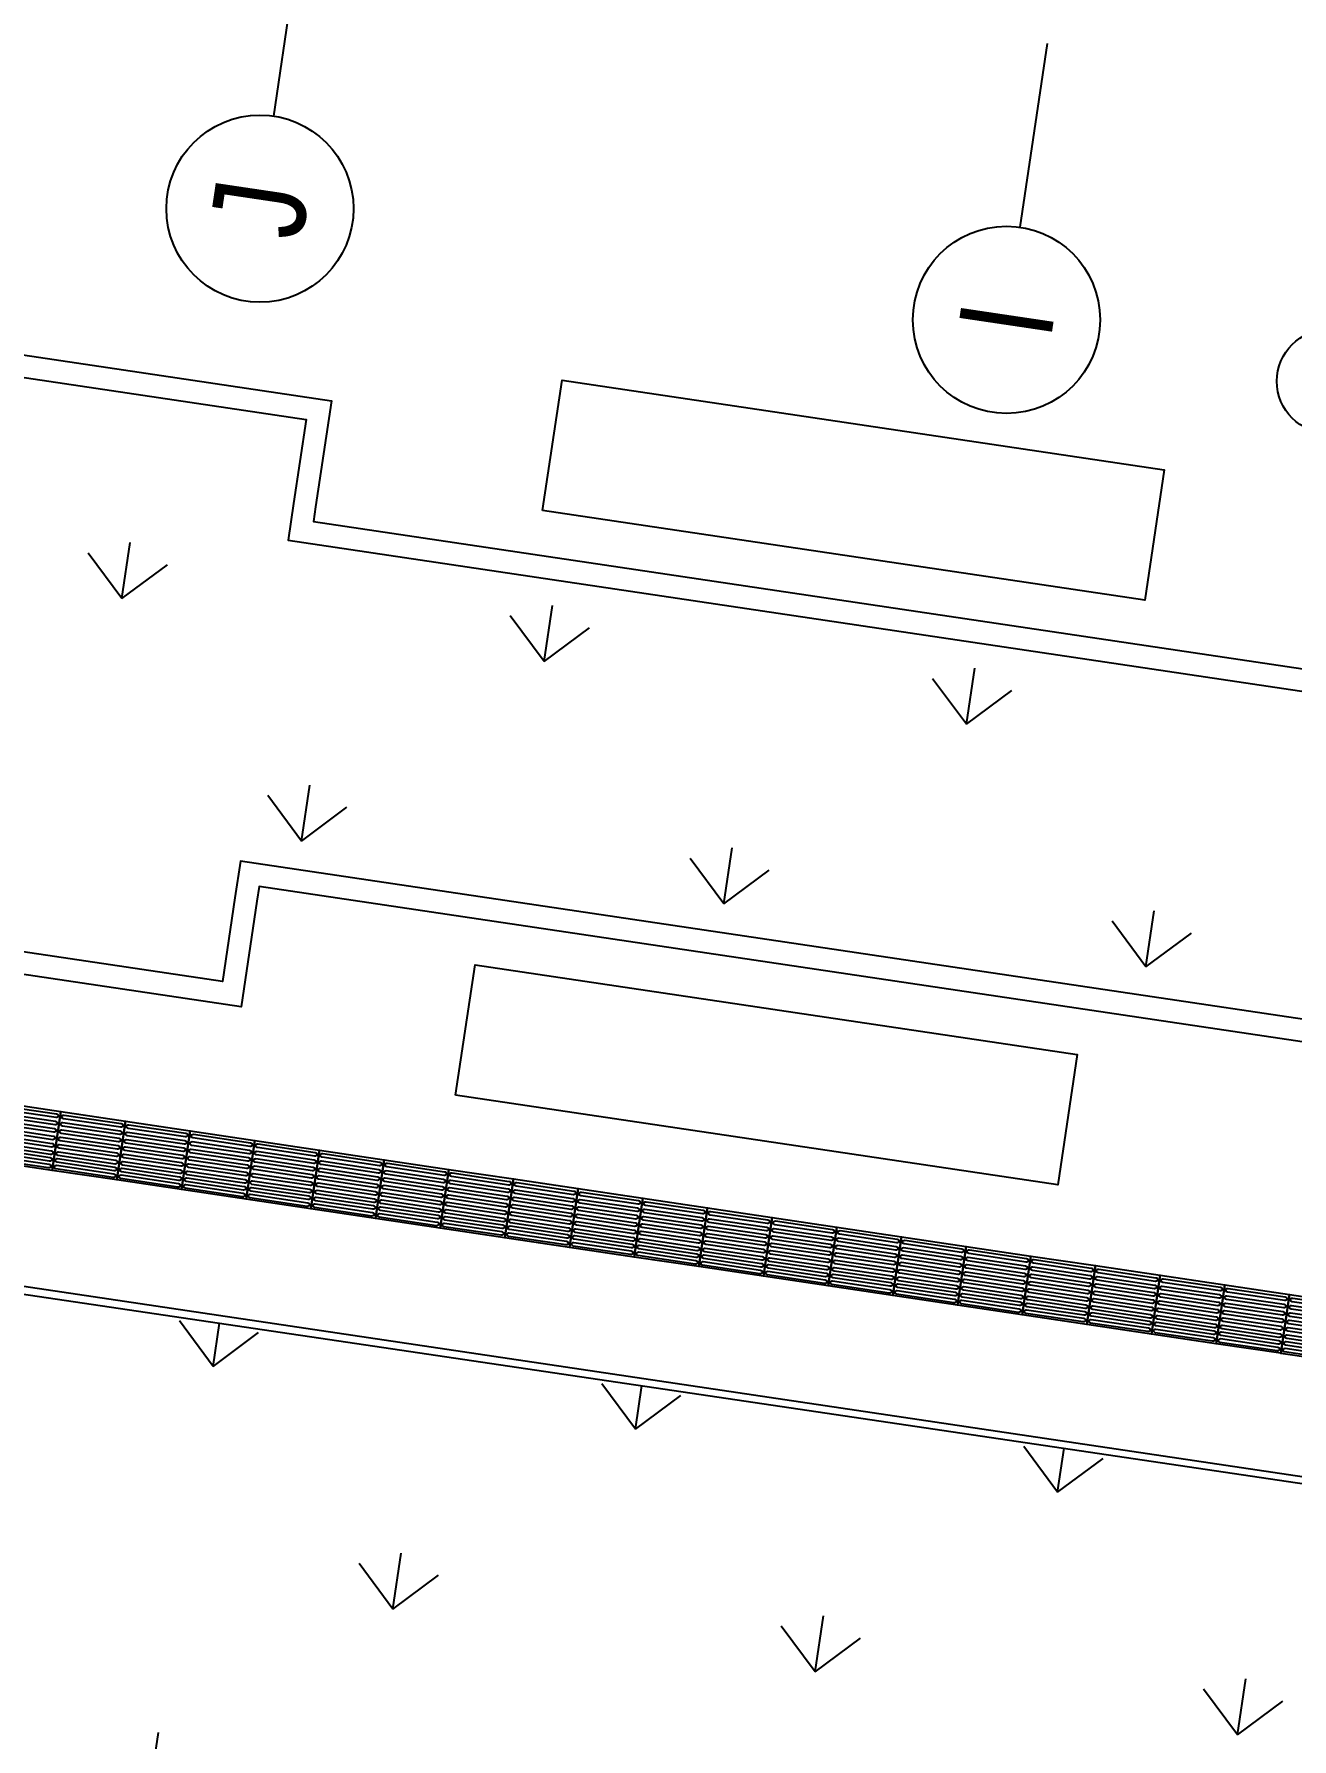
# Model space of a CAD drawing. Header units: millimetres. Extents: x 338 to 506, y 179 to 335.
# Drawn here: x 403.74 to 412.21, y 199.57 to 211.05 of the extents above; entities that cross this region are included whole.
import ezdxf
from ezdxf.enums import TextEntityAlignment as Align

# ---------------------------------------------------------------- set-up
doc = ezdxf.new("R2010")
doc.units = ezdxf.units.MM
doc.linetypes.add('CENTER', pattern=[2, 1.25, -0.25, 0.25, -0.25])
doc.linetypes.add('DASHED2', pattern=[0.375, 0.25, -0.125])
for name, color, linetype in [('ANDEN', 251, 'Continuous'), ('EJES_DE_COLUMNA', 255, 'DASHED2'), ('MOBILIARIO_URBANO', 51, 'Continuous'), ('MUROS', 32, 'Continuous'), ('REJAS', 151, 'Continuous'), ('TEXTOS', 7, 'Continuous')]:
    doc.layers.add(name, color=color, linetype=linetype)
doc.styles.add('TECHNIC', font='txt')

# ---------------------------------------------------------------- blocks, each defined once
blk = doc.blocks.new('*X870')
at = {"color": 0}
for p, q in [((21.873, 83.942), (22.143, 84.211)), ((19, 83.942), (19.381, 83.942)), ((21.873, 83.942), (22.143, 83.672)), ((21.873, 83.942), (22.167, 83.942)), ((20.436, 82.505), (20.706, 82.774)), ((20.436, 82.505), (20.706, 82.235)), ((20.436, 82.505), (20.817, 82.505)), ((21.873, 81.068), (22.143, 81.337)), ((21.873, 81.068), (22.143, 80.799)), ((21.873, 81.068), (22.17, 81.068)), ((20.436, 79.631), (20.706, 79.901)), ((20.436, 79.631), (20.706, 79.362)), ((20.436, 79.631), (20.817, 79.631)), ((21.873, 78.194), (22.143, 78.464)), ((21.873, 78.194), (22.143, 77.925)), ((21.873, 78.194), (22.172, 78.194)), ((20.436, 76.757), (20.706, 77.027)), ((20.436, 76.757), (20.706, 76.488)), ((20.436, 76.757), (20.817, 76.757))]:
    blk.add_line(p, q, dxfattribs=at)
blk = doc.blocks.new('*X894')
at = {"color": 0}
for p, q in [((26.895, 85.311), (27.164, 85.58)), ((26.895, 85.311), (27.164, 85.041)), ((26.895, 85.311), (27.276, 85.311)), ((25.458, 83.874), (25.728, 84.143)), ((25.458, 83.874), (25.728, 83.605)), ((25.458, 83.874), (25.839, 83.874)), ((26.895, 82.437), (27.164, 82.707)), ((26.895, 82.437), (27.164, 82.168)), ((26.895, 82.437), (27.276, 82.437)), ((25.458, 81), (25.728, 81.27)), ((25.458, 81), (25.728, 80.731)), ((25.458, 81), (25.839, 81)), ((26.895, 79.563), (27.164, 79.833)), ((26.895, 79.563), (27.164, 79.294)), ((26.895, 79.563), (27.276, 79.563)), ((25.458, 78.127), (25.728, 78.396)), ((25.458, 78.127), (25.728, 77.857)), ((25.458, 78.127), (25.839, 78.127))]:
    blk.add_line(p, q, dxfattribs=at)
blk = doc.blocks.new('*U883')
at = {"layer": 'MOBILIARIO_URBANO', "color": 241}
blk.add_lwpolyline([(1146.678, 221.48), (1147.118, 221.48), (1147.118, 221.08), (1146.678, 221.08), (1146.678, 221.48)], dxfattribs=at)
for points in [[(1146.703, 221.46), (1147.093, 221.46, -1), (1147.093, 221.435), (1146.703, 221.435, -1)], [(1146.703, 221.41), (1147.093, 221.41, -1), (1147.093, 221.385), (1146.703, 221.385, -1)], [(1146.703, 221.36), (1147.093, 221.36, -1), (1147.093, 221.335), (1146.703, 221.335, -1)], [(1146.703, 221.31), (1147.093, 221.31, -1), (1147.093, 221.285), (1146.703, 221.285, -1)], [(1146.703, 221.26), (1147.093, 221.26, -1), (1147.093, 221.235), (1146.703, 221.235, -1)], [(1146.703, 221.21), (1147.093, 221.21, -1), (1147.093, 221.185), (1146.703, 221.185, -1)], [(1146.703, 221.164), (1147.093, 221.164, -1), (1147.093, 221.139), (1146.703, 221.139, -1)], [(1146.703, 221.118), (1147.093, 221.118, -1), (1147.093, 221.093), (1146.703, 221.093, -1)]]:
    blk.add_lwpolyline(points, format="xyb", close=True, dxfattribs=at)
blk = doc.blocks.new('EJES_CORTES')
at = {"layer": 'TEXTOS'}
blk.add_circle((-92.521, -24.361), 0.35, dxfattribs=at)
blk = doc.blocks.new('EJES_ESTRUCTURALES')
at = {"layer": 'EJES_DE_COLUMNA', "color": 9, "linetype": 'CENTER'}
for p, q in [((661.47768, 180.06297), (759.37077, 180.06297)), ((661.4777, 174.98199), (759.37077, 174.98199))]:
    blk.add_line(p, q, dxfattribs=at)
at = {"layer": 'EJES_DE_COLUMNA', "color": 9, "linetype": 'Continuous'}
for centre in [(660.84768, 180.06297), (660.8477, 174.98199)]:
    blk.add_circle(centre, 0.63, dxfattribs=at)
at = {"layer": 'EJES_DE_COLUMNA', "color": 1, "style": 'TECHNIC'}
for s, p in [('J', (660.84768, 180.06297)), ('I', (660.8477, 174.98199))]:
    blk.add_text(s, height=0.63, dxfattribs=at).set_placement(p, align=Align.MIDDLE)
blk = doc.blocks.new('A$C7152A42C')
at = {"layer": 'ANDEN'}
for points in [[(22.21838, 26.35441), (22.21838, 147.01361), (11.3464, 147.70398)], [(11.3464, 147.70398), (11.3526, 147.60417), (22.11859, 146.91995), (22.11859, 146.91995), (22.21715, 19.86576)], [(22.21838, 26.35441), (22.21838, 26.35441), (22.21838, 147.01361)], [(25.1145, 46.15373), (25.1145, 52.36989), (25.1145, 52.36989), (25.1145, 52.36989), (25.1145, 52.88442), (25.1145, 52.88442), (25.1145, 52.88442), (25.1145, 52.98442), (25.1145, 59.20059), (25.0145, 59.20059), (24.29376, 59.20059), (24.29376, 59.20059), (24.29376, 70.96459), (24.29376, 70.96459), (25.1145, 70.96459), (25.1145, 70.96459), (25.1145, 84.11145), (25.0145, 84.11145), (24.29376, 84.11145), (24.29376, 84.11145), (24.29376, 97.40319)], [(28.41845, 97.40321), (28.41845, 84.11147), (28.41845, 84.11147), (27.6977, 84.11147), (27.5977, 84.11147), (27.5977, 70.96461), (27.5977, 70.96461), (28.41845, 70.96461), (28.41845, 70.96461), (28.41845, 59.20061), (28.41845, 59.20061), (27.6977, 59.20061), (27.5977, 59.20061), (27.5977, 52.98444), (27.5977, 52.88444), (27.5977, 52.88444), (27.5977, 52.88444), (27.5977, 52.36991), (27.5977, 52.36991), (27.5977, 52.36991), (27.5977, 46.15375)], [(25.2645, 46.15373), (25.2645, 52.51989), (25.2645, 52.51989), (25.2645, 52.73442), (25.2645, 52.73442), (25.2645, 52.98442), (25.2645, 59.35059), (25.0145, 59.35059), (24.44376, 59.35059), (24.44376, 70.81459), (25.2645, 70.81459), (25.2645, 84.26145), (25.0145, 84.26145), (24.44376, 84.26145), (24.44376, 97.25319)], [(28.26845, 97.25321), (28.26845, 84.26147), (27.6977, 84.26147), (27.4477, 84.26147), (27.4477, 70.81461), (28.26845, 70.81461), (28.26845, 59.35061), (27.6977, 59.35061), (27.4477, 59.35061), (27.4477, 52.98444), (27.4477, 52.73444), (27.4477, 52.73444), (27.4477, 52.51991), (27.4477, 52.51991), (27.4477, 46.15375)]]:
    blk.add_lwpolyline(points, dxfattribs=at)
at = {"layer": 'REJAS', "color": 30}
for points in [[(23.91875, 82.59593), (24.80574, 82.59593), (24.80574, 78.49841), (23.91875, 78.49841)], [(27.89702, 82.59593), (28.784, 82.59593), (28.784, 78.49841), (27.89702, 78.49841)]]:
    blk.add_lwpolyline(points, close=True, dxfattribs=at)
at = {"layer": 'ANDEN', "color": 85, "linetype": 'Continuous'}
blk.add_blockref('*X870', (0, 0), dxfattribs=at)
at = {"layer": 'ANDEN', "color": 251, "linetype": 'Continuous'}
blk.add_blockref('*X894', (0, 0), dxfattribs=at)
at = {"layer": 'ANDEN', "rotation": 270}
for p in [(-198.06149, 1232.32673), (-198.06149, 1231.88662), (-198.06149, 1231.44652), (-198.06149, 1231.00641), (-198.06149, 1230.5663), (-198.06149, 1230.1262), (-198.06149, 1229.68609), (-198.06149, 1229.24599), (-198.06149, 1228.80588), (-198.06149, 1228.36578), (-198.06149, 1227.92567), (-198.06149, 1227.48557), (-198.06149, 1227.04546), (-198.06149, 1226.60535), (-198.06149, 1226.16525), (-198.06149, 1225.72514), (-198.06149, 1225.28504), (-198.06149, 1224.84493), (-198.06149, 1224.40483), (-198.06149, 1223.96472), (-198.06149, 1223.52462)]:
    blk.add_blockref('*U883', p, dxfattribs=at)
at = {"layer": 'EJES_DE_COLUMNA'}
blk.add_blockref('EJES_ESTRUCTURALES', (-631.22088, -95.28525), dxfattribs=at)
at = {"layer": 'REJAS'}
blk.add_blockref('EJES_CORTES', (122.05847, 101.85105), dxfattribs=at)

msp = doc.modelspace()

# ---------------------------------------------------------------- block references
at = {"layer": 'MUROS', "color": 32, "rotation": 81.53046525965426}
msp.add_blockref('A$C7152A42C', (484.748, 168.084), dxfattribs=at)

doc.saveas('drawing.dxf')
